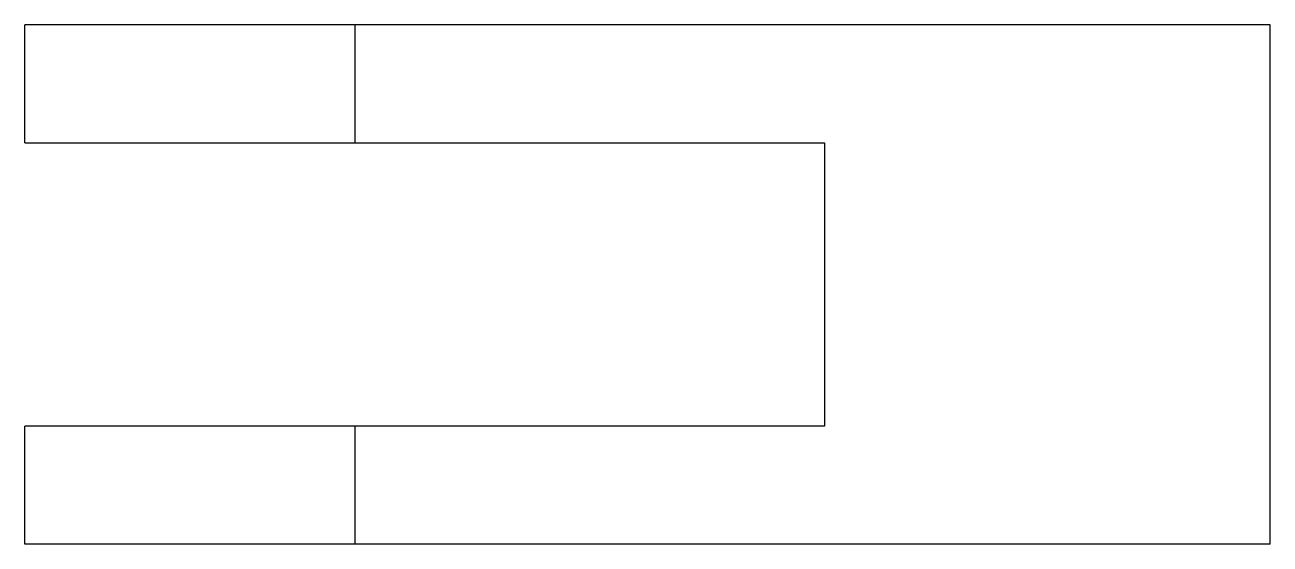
# Model space of a CAD drawing. Header units: metres. Extents: x -13.9 to 38.9, y -22 to 0.
import ezdxf

# ---------------------------------------------------------------- set-up
doc = ezdxf.new("R2010")
doc.units = ezdxf.units.M

msp = doc.modelspace()

# ---------------------------------------------------------------- linework, layer by layer
for points in [[(-13.9, -5), (-13.9, -4.9), (-13.9, -4.8), (-13.9, -4.7), (-13.9, -4.6), (-13.9, -4.5), (-13.9, -4.4), (-13.9, -4.3), (-13.9, -4.2), (-13.9, -4.1), (-13.9, -4), (-13.9, -3.9), (-13.9, -3.8), (-13.9, -3.7), (-13.9, -3.6), (-13.9, -3.5), (-13.9, -3.4), (-13.9, -3.3), (-13.9, -3.2), (-13.9, -3.1), (-13.9, -3), (-13.9, -2.9), (-13.9, -2.8), (-13.9, -2.7), (-13.9, -2.6), (-13.9, -2.5), (-13.9, -2.4), (-13.9, -2.3), (-13.9, -2.2), (-13.9, -2.1), (-13.9, -2), (-13.9, -1.9), (-13.9, -1.8), (-13.9, -1.7), (-13.9, -1.6), (-13.9, -1.5), (-13.9, -1.4), (-13.9, -1.3), (-13.9, -1.2), (-13.9, -1.1), (-13.9, -1), (-13.9, -0.9), (-13.9, -0.8), (-13.9, -0.7), (-13.9, -0.6), (-13.9, -0.5), (-13.9, -0.4), (-13.9, -0.3), (-13.9, -0.2), (-13.9, -0.1), (-13.9, 0)], [(0.1, 0), (0.051, 0), (0.002, 0), (-0.047, 0), (-0.138, 0), (-0.283, 0), (-0.428, 0), (-0.573, 0), (-0.793, 0), (-1.027, 0), (-1.26, 0), (-1.516, 0), (-1.826, 0), (-2.137, 0), (-2.447, 0), (-2.801, 0), (-3.173, 0), (-3.544, 0), (-3.922, 0), (-4.336, 0), (-4.751, 0), (-5.165, 0), (-5.592, 0), (-6.028, 0), (-6.464, 0), (-6.9, 0), (-7.336, 0), (-7.772, 0), (-8.208, 0), (-8.635, 0), (-9.049, 0), (-9.464, 0), (-9.878, 0), (-10.256, 0), (-10.627, 0), (-10.999, 0), (-11.353, 0), (-11.663, 0), (-11.974, 0), (-12.284, 0), (-12.54, 0), (-12.773, 0), (-13.007, 0), (-13.227, 0), (-13.372, 0), (-13.517, 0), (-13.662, 0), (-13.753, 0), (-13.802, 0), (-13.851, 0), (-13.9, 0)], [(0.1, -5), (0.1, -4.9), (0.1, -4.8), (0.1, -4.7), (0.1, -4.6), (0.1, -4.5), (0.1, -4.4), (0.1, -4.3), (0.1, -4.2), (0.1, -4.1), (0.1, -4), (0.1, -3.9), (0.1, -3.8), (0.1, -3.7), (0.1, -3.6), (0.1, -3.5), (0.1, -3.4), (0.1, -3.3), (0.1, -3.2), (0.1, -3.1), (0.1, -3), (0.1, -2.9), (0.1, -2.8), (0.1, -2.7), (0.1, -2.6), (0.1, -2.5), (0.1, -2.4), (0.1, -2.3), (0.1, -2.2), (0.1, -2.1), (0.1, -2), (0.1, -1.9), (0.1, -1.8), (0.1, -1.7), (0.1, -1.6), (0.1, -1.5), (0.1, -1.4), (0.1, -1.3), (0.1, -1.2), (0.1, -1.1), (0.1, -1), (0.1, -0.9), (0.1, -0.8), (0.1, -0.7), (0.1, -0.6), (0.1, -0.5), (0.1, -0.4), (0.1, -0.3), (0.1, -0.2), (0.1, -0.1), (0.1, 0)], [(38.9, 0), (38.124, 0), (37.348, 0), (36.572, 0), (35.796, 0), (35.02, 0), (34.244, 0), (33.468, 0), (32.692, 0), (31.916, 0), (31.14, 0), (30.364, 0), (29.588, 0), (28.812, 0), (28.036, 0), (27.26, 0), (26.484, 0), (25.708, 0), (24.932, 0), (24.156, 0), (23.38, 0), (22.604, 0), (21.828, 0), (21.052, 0), (20.276, 0), (19.5, 0), (18.724, 0), (17.948, 0), (17.172, 0), (16.396, 0), (15.62, 0), (14.844, 0), (14.068, 0), (13.292, 0), (12.516, 0), (11.74, 0), (10.964, 0), (10.188, 0), (9.412, 0), (8.636, 0), (7.86, 0), (7.084, 0), (6.308, 0), (5.532, 0), (4.756, 0), (3.98, 0), (3.204, 0), (2.428, 0), (1.652, 0), (0.876, 0), (0.1, 0)], [(38.9, -22), (38.9, -21.56), (38.9, -21.12), (38.9, -20.68), (38.9, -20.24), (38.9, -19.8), (38.9, -19.36), (38.9, -18.92), (38.9, -18.48), (38.9, -18.04), (38.9, -17.6), (38.9, -17.16), (38.9, -16.72), (38.9, -16.28), (38.9, -15.84), (38.9, -15.4), (38.9, -14.96), (38.9, -14.52), (38.9, -14.08), (38.9, -13.64), (38.9, -13.2), (38.9, -12.76), (38.9, -12.32), (38.9, -11.88), (38.9, -11.44), (38.9, -11), (38.9, -10.56), (38.9, -10.12), (38.9, -9.68), (38.9, -9.24), (38.9, -8.8), (38.9, -8.36), (38.9, -7.92), (38.9, -7.48), (38.9, -7.04), (38.9, -6.6), (38.9, -6.16), (38.9, -5.72), (38.9, -5.28), (38.9, -4.84), (38.9, -4.4), (38.9, -3.96), (38.9, -3.52), (38.9, -3.08), (38.9, -2.64), (38.9, -2.2), (38.9, -1.76), (38.9, -1.32), (38.9, -0.88), (38.9, -0.44), (38.9, 0)], [(-13.9, -5), (-13.851, -5), (-13.802, -5), (-13.753, -5), (-13.662, -5), (-13.517, -5), (-13.372, -5), (-13.227, -5), (-13.007, -5), (-12.773, -5), (-12.54, -5), (-12.284, -5), (-11.974, -5), (-11.663, -5), (-11.353, -5), (-10.999, -5), (-10.627, -5), (-10.256, -5), (-9.878, -5), (-9.464, -5), (-9.049, -5), (-8.635, -5), (-8.208, -5), (-7.772, -5), (-7.336, -5), (-6.9, -5), (-6.464, -5), (-6.028, -5), (-5.592, -5), (-5.165, -5), (-4.751, -5), (-4.336, -5), (-3.922, -5), (-3.544, -5), (-3.173, -5), (-2.801, -5), (-2.447, -5), (-2.137, -5), (-1.826, -5), (-1.516, -5), (-1.26, -5), (-1.027, -5), (-0.793, -5), (-0.573, -5), (-0.428, -5), (-0.283, -5), (-0.138, -5), (-0.047, -5), (0.002, -5), (0.051, -5), (0.1, -5)], [(0.1, -5), (0.498, -5), (0.896, -5), (1.294, -5), (1.692, -5), (2.09, -5), (2.488, -5), (2.886, -5), (3.284, -5), (3.682, -5), (4.08, -5), (4.478, -5), (4.876, -5), (5.274, -5), (5.672, -5), (6.07, -5), (6.468, -5), (6.866, -5), (7.264, -5), (7.662, -5), (8.06, -5), (8.458, -5), (8.856, -5), (9.254, -5), (9.652, -5), (10.05, -5), (10.448, -5), (10.846, -5), (11.244, -5), (11.642, -5), (12.04, -5), (12.438, -5), (12.836, -5), (13.234, -5), (13.632, -5), (14.03, -5), (14.428, -5), (14.826, -5), (15.224, -5), (15.622, -5), (16.02, -5), (16.418, -5), (16.816, -5), (17.214, -5), (17.612, -5), (18.01, -5), (18.408, -5), (18.806, -5), (19.204, -5), (19.602, -5), (20, -5)], [(20, -5), (20, -5.24), (20, -5.48), (20, -5.72), (20, -5.96), (20, -6.2), (20, -6.44), (20, -6.68), (20, -6.92), (20, -7.16), (20, -7.4), (20, -7.64), (20, -7.88), (20, -8.12), (20, -8.36), (20, -8.6), (20, -8.84), (20, -9.08), (20, -9.32), (20, -9.56), (20, -9.8), (20, -10.04), (20, -10.28), (20, -10.52), (20, -10.76), (20, -11), (20, -11.24), (20, -11.48), (20, -11.72), (20, -11.96), (20, -12.2), (20, -12.44), (20, -12.68), (20, -12.92), (20, -13.16), (20, -13.4), (20, -13.64), (20, -13.88), (20, -14.12), (20, -14.36), (20, -14.6), (20, -14.84), (20, -15.08), (20, -15.32), (20, -15.56), (20, -15.8), (20, -16.04), (20, -16.28), (20, -16.52), (20, -16.76), (20, -17)], [(0.1, -17), (0.051, -17), (0.002, -17), (-0.047, -17), (-0.138, -17), (-0.283, -17), (-0.428, -17), (-0.573, -17), (-0.793, -17), (-1.027, -17), (-1.26, -17), (-1.516, -17), (-1.826, -17), (-2.137, -17), (-2.447, -17), (-2.801, -17), (-3.173, -17), (-3.544, -17), (-3.922, -17), (-4.336, -17), (-4.751, -17), (-5.165, -17), (-5.592, -17), (-6.028, -17), (-6.464, -17), (-6.9, -17), (-7.336, -17), (-7.772, -17), (-8.208, -17), (-8.635, -17), (-9.049, -17), (-9.464, -17), (-9.878, -17), (-10.256, -17), (-10.627, -17), (-10.999, -17), (-11.353, -17), (-11.663, -17), (-11.974, -17), (-12.284, -17), (-12.54, -17), (-12.773, -17), (-13.007, -17), (-13.227, -17), (-13.372, -17), (-13.517, -17), (-13.662, -17), (-13.753, -17), (-13.802, -17), (-13.851, -17), (-13.9, -17)], [(-13.9, -22), (-13.9, -21.9), (-13.9, -21.8), (-13.9, -21.7), (-13.9, -21.6), (-13.9, -21.5), (-13.9, -21.4), (-13.9, -21.3), (-13.9, -21.2), (-13.9, -21.1), (-13.9, -21), (-13.9, -20.9), (-13.9, -20.8), (-13.9, -20.7), (-13.9, -20.6), (-13.9, -20.5), (-13.9, -20.4), (-13.9, -20.3), (-13.9, -20.2), (-13.9, -20.1), (-13.9, -20), (-13.9, -19.9), (-13.9, -19.8), (-13.9, -19.7), (-13.9, -19.6), (-13.9, -19.5), (-13.9, -19.4), (-13.9, -19.3), (-13.9, -19.2), (-13.9, -19.1), (-13.9, -19), (-13.9, -18.9), (-13.9, -18.8), (-13.9, -18.7), (-13.9, -18.6), (-13.9, -18.5), (-13.9, -18.4), (-13.9, -18.3), (-13.9, -18.2), (-13.9, -18.1), (-13.9, -18), (-13.9, -17.9), (-13.9, -17.8), (-13.9, -17.7), (-13.9, -17.6), (-13.9, -17.5), (-13.9, -17.4), (-13.9, -17.3), (-13.9, -17.2), (-13.9, -17.1), (-13.9, -17)], [(20, -17), (19.602, -17), (19.204, -17), (18.806, -17), (18.408, -17), (18.01, -17), (17.612, -17), (17.214, -17), (16.816, -17), (16.418, -17), (16.02, -17), (15.622, -17), (15.224, -17), (14.826, -17), (14.428, -17), (14.03, -17), (13.632, -17), (13.234, -17), (12.836, -17), (12.438, -17), (12.04, -17), (11.642, -17), (11.244, -17), (10.846, -17), (10.448, -17), (10.05, -17), (9.652, -17), (9.254, -17), (8.856, -17), (8.458, -17), (8.06, -17), (7.662, -17), (7.264, -17), (6.866, -17), (6.468, -17), (6.07, -17), (5.672, -17), (5.274, -17), (4.876, -17), (4.478, -17), (4.08, -17), (3.682, -17), (3.284, -17), (2.886, -17), (2.488, -17), (2.09, -17), (1.692, -17), (1.294, -17), (0.896, -17), (0.498, -17), (0.1, -17)], [(0.1, -22), (0.1, -21.9), (0.1, -21.8), (0.1, -21.7), (0.1, -21.6), (0.1, -21.5), (0.1, -21.4), (0.1, -21.3), (0.1, -21.2), (0.1, -21.1), (0.1, -21), (0.1, -20.9), (0.1, -20.8), (0.1, -20.7), (0.1, -20.6), (0.1, -20.5), (0.1, -20.4), (0.1, -20.3), (0.1, -20.2), (0.1, -20.1), (0.1, -20), (0.1, -19.9), (0.1, -19.8), (0.1, -19.7), (0.1, -19.6), (0.1, -19.5), (0.1, -19.4), (0.1, -19.3), (0.1, -19.2), (0.1, -19.1), (0.1, -19), (0.1, -18.9), (0.1, -18.8), (0.1, -18.7), (0.1, -18.6), (0.1, -18.5), (0.1, -18.4), (0.1, -18.3), (0.1, -18.2), (0.1, -18.1), (0.1, -18), (0.1, -17.9), (0.1, -17.8), (0.1, -17.7), (0.1, -17.6), (0.1, -17.5), (0.1, -17.4), (0.1, -17.3), (0.1, -17.2), (0.1, -17.1), (0.1, -17)], [(0.1, -22), (0.051, -22), (0.002, -22), (-0.047, -22), (-0.138, -22), (-0.283, -22), (-0.428, -22), (-0.573, -22), (-0.793, -22), (-1.027, -22), (-1.26, -22), (-1.516, -22), (-1.826, -22), (-2.137, -22), (-2.447, -22), (-2.801, -22), (-3.173, -22), (-3.544, -22), (-3.922, -22), (-4.336, -22), (-4.751, -22), (-5.165, -22), (-5.592, -22), (-6.028, -22), (-6.464, -22), (-6.9, -22), (-7.336, -22), (-7.772, -22), (-8.208, -22), (-8.635, -22), (-9.049, -22), (-9.464, -22), (-9.878, -22), (-10.256, -22), (-10.627, -22), (-10.999, -22), (-11.353, -22), (-11.663, -22), (-11.974, -22), (-12.284, -22), (-12.54, -22), (-12.773, -22), (-13.007, -22), (-13.227, -22), (-13.372, -22), (-13.517, -22), (-13.662, -22), (-13.753, -22), (-13.802, -22), (-13.851, -22), (-13.9, -22)], [(38.9, -22), (38.124, -22), (37.348, -22), (36.572, -22), (35.796, -22), (35.02, -22), (34.244, -22), (33.468, -22), (32.692, -22), (31.916, -22), (31.14, -22), (30.364, -22), (29.588, -22), (28.812, -22), (28.036, -22), (27.26, -22), (26.484, -22), (25.708, -22), (24.932, -22), (24.156, -22), (23.38, -22), (22.604, -22), (21.828, -22), (21.052, -22), (20.276, -22), (19.5, -22), (18.724, -22), (17.948, -22), (17.172, -22), (16.396, -22), (15.62, -22), (14.844, -22), (14.068, -22), (13.292, -22), (12.516, -22), (11.74, -22), (10.964, -22), (10.188, -22), (9.412, -22), (8.636, -22), (7.86, -22), (7.084, -22), (6.308, -22), (5.532, -22), (4.756, -22), (3.98, -22), (3.204, -22), (2.428, -22), (1.652, -22), (0.876, -22), (0.1, -22)]]:
    msp.add_lwpolyline(points)

doc.saveas('drawing.dxf')
